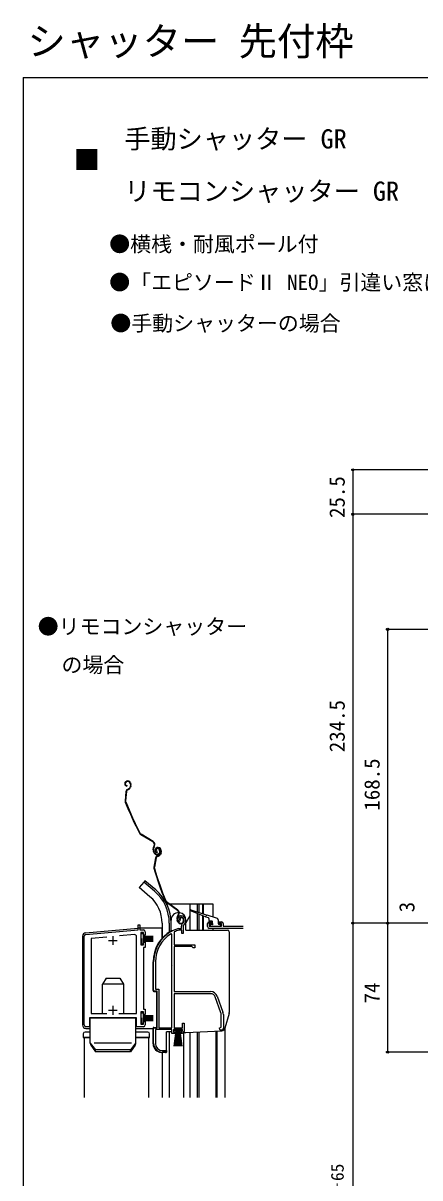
# Model space of a CAD drawing. Units: millimetres, scale not verified. Extents: x -525 to 525, y -783 to 778.
# Drawn here: x -525 to -298, y 116 to 778 of the extents above; entities that cross this region are included whole.
import ezdxf
from ezdxf.enums import TextEntityAlignment as Align

# ---------------------------------------------------------------- set-up
doc = ezdxf.new("R2010")
doc.units = ezdxf.units.MM
doc.header["$LTSCALE"] = 4
for name, color, linetype in [('0-1_USER1', 3, 'Continuous'), ('0-2_YKK_11', 7, 'Continuous'), ('0-4_YKK_12', 2, 'Continuous'), ('0-5_YKK_13', 4, 'Continuous'), ('0-7_YKK_D', 6, 'Continuous'), ('0-8_YKK_ZWAK', 7, 'Continuous')]:
    doc.layers.add(name, color=color, linetype=linetype)
doc.styles.add('ＭＳ ゴシック', font='')
doc.styles.get('ＭＳ ゴシック').set_extended_font_data('MS Gothic')

msp = doc.modelspace()

# ---------------------------------------------------------------- linework, layer by layer
at = {"layer": '0-2_YKK_11'}
for p, q in [((-419.301, 260.298), (-419.301, 261.998)), ((-398.901, 259.298), (-418.301, 259.298)), ((-490, 203.895), (-490, 254.766)), ((-476, 252.295), (-471, 252.295)), ((-473.5, 254.795), (-473.5, 249.795)), ((-461.087, 255.702), (-469.727, 254.946)), ((-411.571, 210.888), (-414.872, 219.957)), ((-413.745, 220.367), (-410.444, 211.298)), ((-476, 212.295), (-471, 212.295)), ((-473.5, 214.795), (-473.5, 209.795)), ((-410.203, 209.93), (-410.203, 201.999)), ((-411.203, 200.999), (-411.703, 200.999))]:
    msp.add_line(p, q, dxfattribs=at)
for points in [[(-489.087, 255.762), (-459, 258.395), (-459, 261.395), (-458, 261.395), (-458, 258.395), (-456, 258.395)], [(-435.154, 263.974), (-435.197, 263.605), (-435.486, 263.316), (-435.944, 263.357)], [(-435.844, 259.287), (-435.76, 259.299), (-434.203, 259.299), (-434.203, 260.636)], [(-433.203, 260.636), (-433.203, 256.299), (-434.103, 256.299), (-434.103, 258.299), (-435.614, 258.299), (-435.701, 258.286)], [(-418.301, 262.998), (-416.801, 262.998), (-416.801, 261.998), (-418.301, 261.998), (-418.301, 260.498), (-411.301, 260.498), (-411.301, 261.998), (-412.801, 261.998), (-412.801, 262.998), (-411.301, 262.998)], [(-410.301, 261.998), (-410.301, 260.598), (-398.901, 260.598)], [(-476.915, 254.318), (-486, 253.523), (-486, 210.395), (-476.925, 210.395)], [(-470.075, 210.395), (-460, 210.395), (-460, 254.706)], [(-455, 257.395), (-455, 255.395), (-456, 255.395), (-456, 256.895), (-457.5, 256.895), (-457.5, 249.895), (-456, 249.895), (-456, 251.395), (-455, 251.395), (-455, 248.395), (-456, 248.395), (-456, 212.895), (-455, 212.895), (-455, 209.895), (-456, 209.895), (-456, 211.395), (-457.5, 211.395), (-457.5, 204.395), (-456, 204.395), (-456, 205.895), (-455, 205.895), (-455, 203.895)], [(-439.703, 202.299), (-439.703, 255.967), (-440.16, 256.222)], [(-438.331, 257.273), (-438.503, 257.001), (-438.503, 249.799), (-426.503, 249.799), (-426.503, 248.099), (-427.503, 248.099), (-428.303, 248.899), (-438.503, 248.899)], [(-438.503, 248.899), (-438.503, 222.999), (-417.503, 222.999)], [(-450.203, 193.299), (-450.203, 202.299), (-448.203, 202.299), (-448.203, 223.299), (-450.203, 223.299), (-450.203, 240.099)], [(-449.153, 240.099), (-449.153, 224.349), (-447.153, 224.349), (-447.153, 202.299), (-439.703, 202.299)], [(-417.503, 221.799), (-438.503, 221.799), (-438.503, 202.299), (-433.603, 202.299), (-433.603, 204.999), (-432.703, 204.999), (-432.703, 200.399), (-433.877, 198.999), (-434.703, 198.999), (-434.703, 199.799), (-434.25, 199.799), (-433.703, 200.452), (-433.703, 201.299), (-438.703, 201.299), (-438.703, 199.799), (-437.703, 199.799), (-437.703, 198.999), (-439.703, 198.999), (-439.703, 201.299), (-449.153, 201.299), (-449.153, 193.199)], [(-456, 202.895), (-460, 202.895), (-460, 207.895), (-472.829, 207.895), (-473.021, 208.037), (-473.979, 208.037), (-474.171, 207.895), (-487, 207.895), (-487, 202.895), (-489, 202.895)], [(-412.703, 201.999), (-411.89, 202.389), (-411.403, 202.624), (-411.403, 209.93)], [(-445.153, 189.199), (-442.803, 189.199), (-442.803, 188.299), (-445.203, 188.299)]]:
    msp.add_lwpolyline(points, dxfattribs=at)
for centre, radius, start, end in [((-434.303, 264.499), 2, 90, 214.83576), ((-434.303, 264.499), 1, 89.99999, 211.6576), ((-434.303, 263.899), 2.6, 0.00001, 89.99999), ((-434.303, 263.899), 1.6, 0.00001, 89.99999), ((-456, 257.395), 1, 0.00001, 89.99999), ((-430.203, 240.099), 20, 106.38438, 180.00001), ((-432.203, 260.636), 2, 130.62933, 180.00002), ((-435.003, 263.899), 2.3, 310.62932, 0), ((-432.203, 260.636), 1, 130.62933, 180.00002), ((-435.003, 263.899), 3.3, 310.62932, 0.00001), ((-418.301, 261.998), 1, 90, 180), ((-418.301, 260.298), 1, 180, 270), ((-411.301, 261.998), 1, 0, 90), ((-489, 254.766), 1, 94.99998, 179.99999), ((-461, 254.706), 1, 359.99999, 95), ((-430.203, 240.099), 18.95, 121.69984, 180.00001), ((-430.203, 240.099), 19, 106.81986, 115.32852), ((-417.503, 218.999), 4, 20.00002, 89.99999), ((-417.503, 218.999), 2.8, 20.00001, 89.99999), ((-414.203, 209.93), 2.8, 359.99996, 19.99997), ((-414.203, 209.93), 4, 0.00001, 20.00002), ((-489, 203.895), 1, 180.00001, 269.99999), ((-456, 203.895), 1, 269.99998, 359.99996), ((-411.703, 201.999), 1, 180.00001, 269.99999), ((-411.203, 201.999), 1, 270.00001, 359.99999), ((-445.203, 193.299), 5, 180.00001, 269.99999), ((-445.153, 193.199), 4, 180.00001, 269.99999)]:
    msp.add_arc(centre, radius, start, end, dxfattribs=at)
at = {"layer": '0-4_YKK_12'}
for p, q in [((-455.853, 285.829), (-458.488, 282.688)), ((-449.631, 280.608), (-455.853, 285.829)), ((-452.266, 277.467), (-458.488, 282.688)), ((-442.74, 273.298), (-441.353, 273.298)), ((-440.853, 273.298), (-416.301, 273.298)), ((-429.401, 273.298), (-429.401, 258.299)), ((-425.301, 273.298), (-425.301, 268.747)), ((-424.301, 273.298), (-424.301, 268.431)), ((-422.118, 273.298), (-422.118, 267.741)), ((-421.785, 273.298), (-421.785, 267.636)), ((-416.301, 273.298), (-416.301, 265.908)), ((-429.401, 266.543), (-431.701, 262.559)), ((-425.301, 267.841), (-425.301, 258.299)), ((-424.301, 267.453), (-424.301, 258.299)), ((-422.118, 266.604), (-422.118, 258.299)), ((-421.785, 266.476), (-421.785, 258.299)), ((-445.301, 262.298), (-445.301, 253.664)), ((-441.201, 262.298), (-441.201, 257.158)), ((-416.301, 259.298), (-416.301, 258.299)), ((-441.201, 199.999), (-441.201, 162.211)), ((-432.801, 162.211), (-432.801, 199.199)), ((-429.401, 199.593), (-429.401, 162.211)), ((-425.301, 199.808), (-425.301, 162.211)), ((-424.301, 199.887), (-424.301, 162.211)), ((-414.601, 200.395), (-414.601, 162.211)), ((-414.001, 200.427), (-414.001, 162.211)), ((-409.301, 202.038), (-409.301, 162.211)), ((-490, 196.791), (-490, 162.211)), ((-486.5, 196.791), (-490, 196.791)), ((-453, 196.791), (-460.5, 196.791)), ((-453, 162.211), (-453, 196.791)), ((-445.301, 188.103), (-445.301, 162.211))]:
    msp.add_line(p, q, dxfattribs=at)
for radius, end in [(24.1, 49.44067), (20, 49.32605)]:
    msp.add_arc((-465.301, 262.298), radius, 0, end, dxfattribs=at)
at = {"layer": '0-5_YKK_13'}
for p, q in [((-465.794, 343.666), (-465.976, 343.583)), ((-465.67, 343.393), (-465.851, 343.31)), ((-465.497, 341.215), (-465.525, 340.916)), ((-465.205, 338.987), (-464.686, 339.224)), ((-465.08, 338.714), (-464.561, 338.951)), ((-463.681, 342.654), (-463.498, 342.252)), ((-463.447, 340.876), (-463.644, 340.346)), ((-463.409, 342.779), (-463.242, 342.415)), ((-463.166, 340.771), (-463.363, 340.241)), ((-466.075, 337.751), (-466.534, 332.415)), ((-465.776, 337.726), (-466.235, 332.389)), ((-450.55, 308.869), (-457.555, 312.979)), ((-450.399, 309.128), (-457.403, 313.238)), ((-449.944, 306.543), (-450.178, 306.144)), ((-449.919, 305.992), (-449.686, 306.391)), ((-448.255, 305.584), (-448.444, 305.519)), ((-448.157, 305.301), (-448.346, 305.235)), ((-450.016, 302.718), (-450.318, 303.377)), ((-449.101, 299.724), (-450.07, 294.456)), ((-449.744, 302.842), (-450.046, 303.502)), ((-448.806, 299.67), (-449.775, 294.402)), ((-448.629, 304.012), (-448.902, 303.887)), ((-448.194, 303.116), (-448.251, 302.821)), ((-448.117, 300.87), (-447.578, 301.057)), ((-448.019, 300.587), (-447.479, 300.773)), ((-446.959, 304.447), (-446.751, 303.993)), ((-446.686, 304.572), (-446.478, 304.118)), ((-446.186, 302.582), (-446.433, 302.073)), ((-446.248, 304.374), (-446.104, 303.957)), ((-445.916, 302.451), (-446.163, 301.942)), ((-445.965, 304.473), (-445.821, 304.055)), ((-455.21, 286.595), (-455.853, 285.829)), ((-448.988, 281.374), (-455.21, 286.595)), ((-436.416, 269.487), (-442.995, 274.249)), ((-436.24, 269.73), (-442.819, 274.492)), ((-436.036, 267.113), (-436.307, 266.739)), ((-436.064, 266.563), (-435.793, 266.937)), ((-420.406, 265.939), (-429.113, 269.318)), ((-428.914, 269.884), (-420.044, 267.087)), ((-418.695, 265.275), (-420.033, 265.794)), ((-419.663, 266.966), (-413.803, 265.118)), ((-418.504, 264.995), (-418.504, 263.998)), ((-489.174, 256.758), (-459.044, 259.395)), ((-440.203, 257.762), (-440.203, 264.049)), ((-436.474, 263.312), (-436.712, 263.998)), ((-436.191, 263.41), (-436.428, 264.096)), ((-434.97, 264.468), (-435.253, 264.37)), ((-433.265, 264.741), (-433.101, 264.268)), ((-432.981, 264.839), (-432.818, 264.367)), ((-431.703, 258.299), (-431.703, 264.049)), ((-416.804, 263.498), (-418.004, 263.498)), ((-417.716, 261.186), (-417.116, 260.586)), ((-417.504, 261.698), (-416.804, 261.698)), ((-416.904, 260.498), (-412.104, 260.498)), ((-416.504, 261.998), (-416.504, 263.198)), ((-413.104, 264.164), (-413.104, 261.998)), ((-412.804, 261.698), (-412.104, 261.698)), ((-411.804, 260.798), (-411.804, 261.398)), ((-491, 254.766), (-491, 203.895)), ((-456.2, 254.895), (-450.4, 254.895)), ((-456.2, 254.295), (-450.4, 254.295)), ((-456.2, 253.695), (-450.4, 253.695)), ((-456.2, 253.095), (-450.4, 253.095)), ((-456.2, 252.495), (-450.4, 252.495)), ((-456.2, 251.895), (-450.4, 251.895)), ((-439.703, 257.999), (-439.163, 257.999)), ((-431.703, 258.299), (-407.803, 258.299)), ((-406.803, 257.299), (-406.803, 210.982)), ((-450.503, 223.578), (-450.503, 240.099)), ((-439.161, 237.799), (-439.163, 237.799)), ((-439.161, 237.799), (-439.163, 237.799)), ((-477.479, 230.791), (-479.5, 227.291)), ((-479.5, 210.395), (-479.5, 227.291)), ((-467.5, 227.291), (-479.5, 227.291)), ((-477.479, 230.791), (-469.521, 230.791)), ((-469.521, 230.791), (-467.5, 227.291)), ((-467.5, 227.291), (-467.5, 210.395)), ((-486.5, 193.52), (-486.5, 207.895)), ((-456.2, 209.395), (-450.4, 209.395)), ((-456.2, 208.795), (-450.4, 208.795)), ((-456.2, 208.195), (-450.4, 208.195)), ((-456.2, 207.595), (-450.4, 207.595)), ((-456.2, 206.995), (-450.4, 206.995)), ((-456.2, 206.395), (-450.4, 206.395)), ((-406.881, 210.427), (-409.308, 202.02)), ((-486.5, 199.791), (-489.5, 199.791)), ((-489, 201.895), (-486.5, 201.895)), ((-460.5, 201.895), (-450.5, 201.895)), ((-453.5, 199.791), (-460.5, 199.791)), ((-452.5, 196.791), (-452.5, 198.791)), ((-450.503, 193.12), (-450.503, 202.02)), ((-450.029, 202.519), (-448.503, 202.599)), ((-442.803, 188.499), (-442.803, 199.999)), ((-440.069, 199.999), (-442.803, 199.999)), ((-438.453, 191.799), (-437.203, 200.449)), ((-437.003, 200.449), (-438.003, 191.799)), ((-436.803, 200.449), (-437.553, 191.799)), ((-436.603, 200.449), (-437.103, 191.799)), ((-436.403, 200.449), (-436.653, 191.799)), ((-436.203, 200.449), (-436.203, 191.799)), ((-435.753, 191.799), (-436.003, 200.449)), ((-435.803, 200.449), (-435.303, 191.799)), ((-434.853, 191.799), (-435.603, 200.449)), ((-435.403, 200.449), (-434.403, 191.799)), ((-435.203, 200.449), (-433.953, 191.799)), ((-433.458, 199.499), (-431.729, 199.499)), ((-431.676, 199.5), (-411.125, 200.577)), ((-486.5, 193.43), (-483.5, 189.564)), ((-462.861, 193.43), (-484.285, 193.43)), ((-460.5, 193.43), (-463.5, 189.564)), ((-460.5, 196.791), (-452.5, 196.791)), ((-463.5, 188.564), (-483.5, 188.564)), ((-443.329, 188), (-445.764, 188.127))]:
    msp.add_line(p, q, dxfattribs=at)
for points in [[(-445.3, 253.66), (-445.3, 259.395), (-459.044, 259.395)], [(-457.4, 253.395), (-457.4, 256.395), (-456.2, 256.395), (-456.2, 253.395)], [(-457.4, 253.395), (-457.4, 250.395), (-456.2, 250.395), (-456.2, 253.395)], [(-450.029, 223.079), (-448.503, 222.999), (-448.503, 202.599)], [(-486.5, 207.895), (-460.5, 207.895), (-460.5, 192.895)], [(-457.4, 207.895), (-457.4, 210.895), (-456.2, 210.895), (-456.2, 207.895)], [(-457.4, 207.895), (-457.4, 204.895), (-456.2, 204.895), (-456.2, 207.895)], [(-490.5, 198.791), (-490.5, 196.791), (-486.5, 196.791)], [(-486.144, 192.381), (-483.5, 188.564), (-483.5, 189.564)], [(-460.856, 192.381), (-463.5, 188.564), (-463.5, 189.564), (-483.5, 189.564)]]:
    msp.add_lwpolyline(points, dxfattribs=at)
msp.add_lwpolyline([(-433.953, 201.299), (-433.953, 200.449), (-438.453, 200.449), (-438.453, 201.299)], close=True, dxfattribs=at)
for centre, radius, start, end in [((-465.393, 342.31), 1.4, 114.6, 264.6), ((-465.393, 342.31), 1.1, 114.6, 264.6), ((-464.581, 337.623), 1.5, 114.6, 175.08327), ((-465.045, 342.029), 1.8, 24.6, 114.6), ((-464.581, 337.623), 1.2, 114.6, 175.08327), ((-465.045, 342.029), 1.5, 24.6, 114.6), ((-465.519, 341.043), 2, 294.6, 339.6), ((-465.519, 341.043), 2.3, 294.6, 339.6), ((-465.134, 341.503), 1.8, 339.6, 24.6), ((-465.134, 341.503), 2.1, 339.6, 24.6), ((-465.193, 341.632), 2.2, 339.6, 339.85341), ((-465.04, 332.287), 1.5, 175.08327, 201.7299), ((-280.645, 405.777), 200, 201.7299, 207.45047), ((-465.04, 332.287), 1.2, 175.08327, 201.7299), ((-280.645, 405.777), 199.7, 201.7299, 207.45047), ((-456.796, 314.273), 1.5, 207.45047, 239.6), ((-456.796, 314.273), 1.2, 207.45047, 239.6), ((-447.591, 304.626), 3, 149.6, 204.6), ((-451.411, 307.403), 1.7, 329.6, 59.6), ((-451.411, 307.403), 2, 329.6, 59.6), ((-447.591, 304.626), 2.7, 149.6, 204.6), ((-447.986, 304.196), 1.4, 109.1, 259.1), ((-447.986, 304.196), 1.1, 109.1, 259.1), ((-447.993, 304.304), 1, 114.6, 204.6), ((-447.993, 304.304), 0.7, 114.6, 204.6), ((-447.868, 304.031), 1.3, 24.6, 114.6), ((-447.868, 304.031), 1, 24.6, 114.6), ((-447.666, 303.884), 1.8, 19.1, 109.1), ((-447.666, 303.884), 1.5, 19.1, 109.1), ((-448.198, 303.55), 2, 204.6, 294.6), ((-448.198, 303.55), 1.7, 204.6, 294.6), ((-447.626, 299.453), 1.5, 109.1, 169.58327), ((-447.626, 299.453), 1.2, 109.1, 169.58327), ((-448.232, 302.947), 2, 289.1, 334.1), ((-448.115, 303.368), 1.5, 294.6, 24.6), ((-448.232, 302.947), 2.3, 289.1, 334.1), ((-448.115, 303.368), 1.8, 294.6, 24.6), ((-447.805, 303.368), 1.8, 334.1, 19.1), ((-447.805, 303.368), 2.1, 334.1, 19.1), ((-447.851, 303.502), 2.2, 334.1, 334.35341), ((-448.595, 294.185), 1.5, 169.58327, 196.2299), ((-258.005, 349.664), 200, 196.2299, 201.95047), ((-448.595, 294.185), 1.2, 169.58327, 196.2299), ((-258.005, 349.664), 199.7, 196.2299, 201.95047), ((-465.301, 262.298), 25.1, 0, 49.44067), ((-442.115, 275.464), 1.5, 201.95047, 234.1), ((-442.115, 275.464), 1.2, 201.95047, 234.1), ((-435.953, 264.049), 4.25, 85.95064, 180), ((-433.877, 264.979), 3, 144.1, 199.1), ((-433.877, 264.979), 2.7, 144.1, 199.1), ((-437.413, 268.11), 1.7, 324.1, 54.1), ((-437.413, 268.11), 2, 324.1, 54.1), ((-435.953, 264.049), 4.25, 358.86372, 81.84953), ((-434.308, 264.697), 1, 109.1, 199.1), ((-434.308, 264.697), 0.7, 109.1, 199.1), ((-434.21, 264.414), 1.3, 19.1, 109.1), ((-434.21, 264.414), 1, 19.1, 109.1), ((-429.004, 269.598), 0.3, 72.4957, 248.78837), ((-420.219, 265.867), 0.2, 338.78837, 158.78837), ((-419.854, 267.026), 0.2, 162.4957, 342.4957), ((-418.804, 264.995), 0.3, 0, 68.78837), ((-414.104, 264.164), 1, 0, 72.4957), ((-434.584, 263.967), 2, 199.1, 289.1), ((-434.584, 263.967), 1.7, 199.1, 289.1), ((-434.519, 263.778), 1.5, 289.1, 19.1), ((-434.519, 263.778), 1.8, 289.1, 19.1), ((-435.953, 264.049), 4.25, 0, 3.559), ((-418.004, 263.998), 0.5, 180, 270), ((-417.504, 261.398), 0.3, 90, 225), ((-416.904, 260.798), 0.3, 225, 270), ((-416.804, 263.198), 0.3, 0, 90), ((-416.504, 261.698), 0.3, 180, 90), ((-412.804, 261.998), 0.3, 180, 270), ((-412.104, 261.398), 0.3, 0, 90), ((-412.104, 260.798), 0.3, 270, 0), ((-489, 254.766), 2, 95, 180), ((-430.203, 240.096), 20.3, 119.09358, 180), ((-439.703, 257.499), 0.5, 90, 137.78495), ((-407.803, 257.299), 1, 0, 90), ((-450.003, 223.578), 0.5, 180, 267.00001), ((-408.803, 210.982), 2, 343.89961, 0), ((-489, 203.895), 2, 180, 270), ((-489.5, 198.791), 1, 90, 180), ((-453.5, 198.791), 1, 0, 90), ((-450.003, 202.02), 0.5, 93, 180), ((-439.203, 200.499), 1, 210, 240), ((-431.729, 200.499), 1, 270, 273), ((-411.229, 202.575), 2, 273, 343.89961), ((-484.5, 193.52), 2, 180, 214.715), ((-462.5, 193.52), 2, 325.285, 0), ((-445.503, 193.12), 5, 180, 267), ((-443.303, 188.499), 0.5, 267, 0)]:
    msp.add_arc(centre, radius, start, end, dxfattribs=at)
at = {"layer": '0-7_YKK_D'}
for p, q in [((-105.2, 522.3), (-337, 522.3)), ((-336, 522.3), (-336, 496.8)), ((-104, 496.8), (-337, 496.8)), ((-104, 496.8), (-337, 496.8)), ((-336, 496.8), (-336, 262.3)), ((-124.695, 430.793), (-316.999, 430.793)), ((-315.999, 262.293), (-315.999, 430.793)), ((-267, 262.3), (-337, 262.3)), ((-336, 262.3), (-336, -102.7)), ((-267, 262.3), (-317, 262.3)), ((-266.499, 262.293), (-316.999, 262.293)), ((-316, 188.298), (-316, 262.3)), ((-232.399, 188.298), (-317, 188.298))]:
    msp.add_line(p, q, dxfattribs=at)
for centre in [(-336, 522.3), (-336, 496.8), (-336, 496.8), (-315.999, 430.793), (-336, 262.3), (-336, 262.3), (-316, 262.3), (-315.999, 262.293), (-316, 188.298)]:
    msp.add_circle(centre, 0.637, dxfattribs=at)
at = {"layer": '0-8_YKK_ZWAK'}
for q in [(-525, -782.7), (525, 747.3)]:
    msp.add_line((-525, 747.3), q, dxfattribs=at)

# ---------------------------------------------------------------- texts
at = {"layer": '0-1_USER1', "style": 'ＭＳ ゴシック'}
for s, height, p in [('シャッター 先付枠', 16.13, (-522.5, 755.175)), ('手動シャッター GR', 11, (-467, 703.3)), ('■                                 先付枠 窓タイプ', 11, (-496, 691.3)), ('リモコンシャッター GR', 11, (-467, 673.3)), ('●横桟・耐風ポール付', 8.798, (-475.636, 644.709)), ('●「エピソードⅡ NEO」引違い窓に取付けた場合', 8.798, (-475.636, 622.777)), ('●手動シャッターの場合', 8.798, (-475, 599.3)), ('●リモコンシャッター', 8.798, (-516.636, 425.391)), ('\u3000の場合', 8.798, (-515, 403.414))]:
    msp.add_text(s, height=height, dxfattribs=at).set_placement(p, align=Align.BOTTOM_LEFT)
at = {"layer": '0-7_YKK_D', "style": 'ＭＳ ゴシック'}
for s, height, p in [('25.5', 8.798, (-338, 494.686)), ('234.5', 8.798, (-338, 360.323)), ('168.5', 8.798, (-317.999, 326.838)), ('3', 8.798, (-298, 268.514)), ('74', 8.798, (-318, 216.265)), ('シャッターｈ＝サッシH＋65', 7.331, (-339.023, -0.598))]:
    msp.add_text(s, height=height, rotation=90, dxfattribs=at).set_placement(p, align=Align.BOTTOM_LEFT)

doc.saveas('drawing.dxf')
